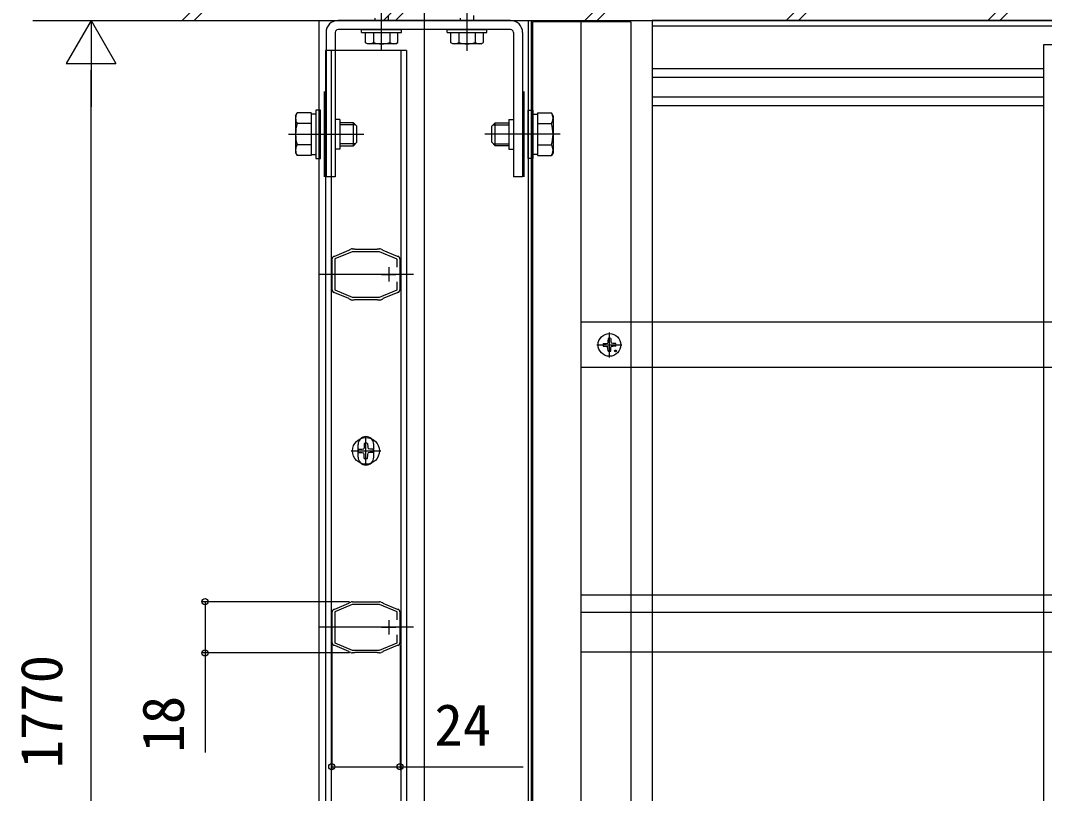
# Model space of a CAD drawing. Units: millimetres, scale not verified. Extents: x -875 to 875, y -1304 to 1296.
# Drawn here: x -425.8 to -66.2, y -719.6 to -447.9 of the extents above; entities that cross this region are included whole.
import ezdxf
from ezdxf.enums import TextEntityAlignment as Align

# ---------------------------------------------------------------- set-up
doc = ezdxf.new("R2010")
doc.units = ezdxf.units.MM
doc.header["$LTSCALE"] = 8
for name, color, linetype in [('0-2_YKK_11', 7, 'Continuous'), ('0-4_YKK_12', 2, 'Continuous'), ('0-5_YKK_13', 4, 'Continuous'), ('0-6_YKK_D', 6, 'Continuous'), ('0-8_YSS_K', 3, 'Continuous')]:
    doc.layers.add(name, color=color, linetype=linetype)
doc.styles.add('ＭＳ ゴシック', font='')
doc.styles.get('ＭＳ ゴシック').set_extended_font_data('MS Gothic')

msp = doc.modelspace()

# ---------------------------------------------------------------- linework, layer by layer
at = {"layer": '0-2_YKK_11'}
for p, q in [((-296.494, -534.65), (-296.494, -539.65)), ((-298.994, -537.15), (-293.994, -537.15)), ((-298.994, -661.15), (-293.994, -661.15)), ((-296.494, -658.65), (-296.494, -663.65))]:
    msp.add_line(p, q, dxfattribs=at)
for points in [[(-315.712, -530.763), (-315.557, -530.747), (-315.42, -530.741), (-310.476, -528.662), (-310.373, -528.565), (-310.271, -528.467), (-309.794, -528.267)], [(-309.213, -528.15), (-308.695, -528.15), (-308.562, -528.2), (-308.43, -528.25), (-300.559, -528.25), (-300.427, -528.2), (-300.295, -528.15), (-299.777, -528.15)], [(-299.196, -528.267), (-298.719, -528.467), (-298.616, -528.565), (-298.514, -528.662), (-293.57, -530.741), (-293.433, -530.747), (-293.278, -530.762)], [(-316.395, -542.093), (-316.395, -532.207), (-316.442, -532.079), (-316.487, -531.93)], [(-293.495, -534.56), (-293.495, -531.748), (-299.677, -529.15), (-309.313, -529.15), (-315.395, -531.706), (-315.395, -542.594), (-309.314, -545.15), (-299.677, -545.15), (-293.495, -542.552), (-293.495, -539.74)], [(-292.502, -531.93), (-292.548, -532.079), (-292.595, -532.207), (-292.595, -542.093), (-292.548, -542.221), (-292.502, -542.37)], [(-316.487, -542.37), (-316.442, -542.222), (-316.395, -542.093)], [(-309.794, -546.033), (-310.271, -545.833), (-310.373, -545.735), (-310.476, -545.638), (-315.42, -543.559), (-315.557, -543.553), (-315.712, -543.538)], [(-299.777, -546.15), (-300.295, -546.15), (-300.427, -546.1), (-300.559, -546.05), (-308.43, -546.05), (-308.562, -546.1), (-308.695, -546.15), (-309.213, -546.15)], [(-293.278, -543.538), (-293.433, -543.553), (-293.57, -543.559), (-298.514, -545.638), (-298.616, -545.735), (-298.719, -545.833), (-299.196, -546.033)], [(-315.712, -654.763), (-315.557, -654.747), (-315.42, -654.741), (-310.476, -652.662), (-310.373, -652.565), (-310.271, -652.467), (-309.794, -652.267)], [(-293.495, -658.56), (-293.495, -655.748), (-299.677, -653.15), (-309.313, -653.15), (-315.395, -655.706), (-315.395, -666.594), (-309.314, -669.15), (-299.677, -669.15), (-293.495, -666.552), (-293.495, -663.74)], [(-309.213, -652.15), (-308.695, -652.15), (-308.562, -652.2), (-308.43, -652.25), (-300.559, -652.25), (-300.427, -652.2), (-300.295, -652.15), (-299.777, -652.15)], [(-299.196, -652.267), (-298.719, -652.467), (-298.616, -652.565), (-298.514, -652.662), (-293.57, -654.741), (-293.433, -654.747), (-293.278, -654.762)], [(-316.395, -666.093), (-316.395, -656.207), (-316.442, -656.079), (-316.487, -655.93)], [(-292.502, -655.93), (-292.548, -656.079), (-292.595, -656.207), (-292.595, -666.093), (-292.548, -666.221), (-292.502, -666.37)], [(-316.487, -666.37), (-316.442, -666.222), (-316.395, -666.093)], [(-309.794, -670.033), (-310.271, -669.833), (-310.373, -669.735), (-310.476, -669.638), (-315.42, -667.559), (-315.557, -667.553), (-315.712, -667.538)], [(-293.278, -667.538), (-293.433, -667.553), (-293.57, -667.559), (-298.514, -669.638), (-298.616, -669.735), (-298.719, -669.833), (-299.196, -670.033)], [(-299.777, -670.15), (-300.295, -670.15), (-300.427, -670.1), (-300.559, -670.05), (-308.43, -670.05), (-308.562, -670.1), (-308.695, -670.15), (-309.213, -670.15)]]:
    msp.add_lwpolyline(points, dxfattribs=at)
for centre, start, end in [((-309.213, -529.65), 89.99998, 112.78771), ((-299.777, -529.65), 67.21234, 90.00008), ((-314.995, -532.08), 118.55565, 174.26079), ((-293.995, -532.08), 5.73914, 61.44347), ((-314.995, -542.22), 185.73925, 241.44438), ((-293.995, -542.22), 298.55592, 354.26083), ((-309.213, -544.65), 247.21255, 270.00006), ((-299.777, -544.65), 270, 292.78773), ((-309.213, -653.65), 89.99998, 112.78771), ((-299.777, -653.65), 67.21234, 90.00008), ((-314.995, -656.08), 118.55565, 174.26079), ((-293.995, -656.08), 5.73914, 61.44347), ((-314.995, -666.22), 185.73925, 241.44438), ((-293.995, -666.22), 298.55592, 354.26083), ((-309.213, -668.65), 247.21255, 270.00006), ((-299.777, -668.65), 270, 292.78773)]:
    msp.add_arc(centre, 1.5, start, end, dxfattribs=at)
at = {"layer": '0-4_YKK_12'}
for p, q in [((-284, -310.95), (-284, -1105.45)), ((-321, -447.9), (-321, -1010.4)), ((-247.5, -447.9), (-247.5, -1010.4)), ((-246.5, -447.9), (-246.5, -1010.4)), ((-246, -448.4), (-246, -1011.9)), ((-211.5, -448.4), (-246, -448.4)), ((-211.5, -448.4), (-211.5, -1011.9)), ((136, -447.9), (-204, -447.9)), ((-204, -447.9), (-204, -971.9)), ((136, -449.9), (-204, -449.9)), ((-66.5, -456.4), (-1.5, -456.4)), ((-66.5, -1008.4), (-66.5, -456.4)), ((-290.295, -458.4), (-318.695, -458.4)), ((-318.695, -458.4), (-318.695, -1009.9)), ((-316.695, -458.4), (-316.695, -1009.9)), ((-292.295, -458.4), (-292.295, -1009.9)), ((-290.295, -458.4), (-290.295, -1009.9)), ((-66.5, -464.9), (-204, -464.9)), ((-66.5, -467.9), (-204, -467.9)), ((-319, -502.9), (-319, -472.9)), ((-249, -502.9), (-249, -472.9)), ((-66.5, -474.9), (-204, -474.9)), ((-66.5, -477.9), (-204, -477.9)), ((-287.794, -537.15), (-321.194, -537.15)), ((-307.245, -601.4), (-307.245, -596.9)), ((-301.745, -601.4), (-301.745, -596.9)), ((-287.794, -661.15), (-321.194, -661.15))]:
    msp.add_line(p, q, dxfattribs=at)
msp.add_lwpolyline([(-321, -447.9), (-246.5, -447.9), (-204, -447.9)], dxfattribs=at)
for centre, start, end in [((-304.495, -596.9), 0, 180), ((-304.495, -601.4), 180, 0)]:
    msp.add_arc(centre, 2.75, start, end, dxfattribs=at)
at = {"layer": '0-5_YKK_13'}
for p, q in [((-299, -458.6), (-299, -359.6)), ((-269, -458.6), (-269, -359.6)), ((-253.7, -447.9), (-314.3, -447.9)), ((-301.25, -447.9), (-301.25, -447.1)), ((-296.75, -446.1), (-296.75, -447.9)), ((-271.25, -447.9), (-271.25, -447.1)), ((-266.75, -446.1), (-266.75, -447.9)), ((-229, -447.899), (-229, -991.4)), ((-318.5, -452.1), (-318.5, -502.9)), ((-315.3, -452.1), (-315.3, -502.9)), ((-253.7, -451.1), (-314.3, -451.1)), ((-306, -451.1), (-292, -451.1)), ((-306, -452.1), (-306, -451.1)), ((-306, -452.1), (-292, -452.1)), ((-304.75, -452.1), (-304.75, -455.669)), ((-304.75, -452.1), (-293.25, -452.1)), ((-301.887, -452.1), (-301.887, -455.653)), ((-296.113, -452.1), (-296.113, -455.653)), ((-293.25, -455.669), (-293.25, -452.1)), ((-292, -452.1), (-292, -451.1)), ((-276, -451.1), (-262, -451.1)), ((-276, -452.1), (-276, -451.1)), ((-276, -452.1), (-262, -452.1)), ((-274.75, -452.1), (-274.75, -455.669)), ((-274.75, -452.1), (-263.25, -452.1)), ((-271.887, -452.1), (-271.887, -455.653)), ((-266.113, -452.1), (-266.113, -455.653)), ((-263.25, -455.669), (-263.25, -452.1)), ((-262, -452.1), (-262, -451.1)), ((-252.7, -452.1), (-252.7, -502.9)), ((-249.5, -452.1), (-249.5, -502.9)), ((-304, -456.1), (-304.75, -455.667)), ((-294, -456.1), (-304, -456.1)), ((-294, -456.1), (-293.25, -455.667)), ((-274, -456.1), (-274.75, -455.667)), ((-264, -456.1), (-274, -456.1)), ((-264, -456.1), (-263.25, -455.667)), ((-329.2, -481.4), (-328.619, -480.394)), ((-329.2, -481.4), (-329.2, -494.4)), ((-323.7, -480.394), (-328.619, -480.394)), ((-323.7, -480.394), (-323.7, -495.406)), ((-322.1, -480.85), (-323.7, -480.85)), ((-245.9, -480.85), (-244.3, -480.85)), ((-244.3, -480.394), (-239.381, -480.394)), ((-244.3, -480.394), (-244.3, -495.406)), ((-238.8, -481.4), (-239.381, -480.394)), ((-238.8, -481.4), (-238.8, -494.4)), ((-323.7, -484.147), (-328.619, -484.147)), ((-323.7, -483.9), (-323.7, -491.9)), ((-313.7, -482.7), (-315.3, -482.7)), ((-313.7, -482.7), (-313.7, -493.1)), ((-308.9, -483.9), (-313.7, -483.9)), ((-308.252, -484.548), (-313.7, -484.548)), ((-308.9, -491.9), (-308.9, -483.9)), ((-307.7, -485.1), (-308.9, -483.9)), ((-307.7, -490.7), (-307.7, -485.1)), ((-260.3, -485.1), (-259.1, -483.9)), ((-260.3, -490.7), (-260.3, -485.1)), ((-259.748, -484.548), (-254.3, -484.548)), ((-259.1, -483.9), (-254.3, -483.9)), ((-259.1, -491.9), (-259.1, -483.9)), ((-254.3, -482.7), (-254.3, -493.1)), ((-254.3, -482.7), (-252.7, -482.7)), ((-244.3, -483.9), (-244.3, -491.9)), ((-244.3, -484.147), (-239.381, -484.147)), ((-331.7, -487.9), (-305.2, -487.9)), ((-236.3, -487.9), (-262.8, -487.9)), ((-323.7, -491.653), (-328.619, -491.653)), ((-308.252, -491.252), (-313.7, -491.252)), ((-313.7, -491.9), (-308.9, -491.9)), ((-307.7, -490.7), (-308.9, -491.9)), ((-260.3, -490.7), (-259.1, -491.9)), ((-259.748, -491.252), (-254.3, -491.252)), ((-254.3, -491.9), (-259.1, -491.9)), ((-244.3, -491.653), (-239.381, -491.653)), ((-329.2, -494.4), (-328.619, -495.406)), ((-323.7, -495.406), (-328.619, -495.406)), ((-323.7, -494.95), (-322.1, -494.95)), ((-313.7, -493.1), (-315.3, -493.1)), ((-254.3, -493.1), (-252.7, -493.1)), ((-244.3, -494.95), (-245.9, -494.95)), ((-244.3, -495.406), (-239.381, -495.406)), ((-238.8, -494.4), (-239.381, -495.406)), ((-315.3, -502.9), (-318.5, -502.9)), ((-249.5, -502.9), (-252.7, -502.9)), ((-211.5, -553.899), (-229, -553.899)), ((-219.519, -560.762), (-219.62, -561.279)), ((-219.5, -559.654), (-219.519, -560.762)), ((-219, -566.299), (-219, -557.499)), ((-218.5, -559.654), (-218.481, -560.762)), ((-218.481, -560.762), (-218.38, -561.279)), ((-223.4, -561.899), (-214.6, -561.899)), ((-221.245, -561.399), (-220.137, -561.38)), ((-221.245, -562.399), (-220.137, -562.418)), ((-220.137, -561.38), (-219.62, -561.279)), ((-220.137, -562.418), (-219.62, -562.519)), ((-219.519, -563.036), (-219.62, -562.519)), ((-219.5, -564.144), (-219.519, -563.036)), ((-218.5, -564.144), (-218.481, -563.036)), ((-218.481, -563.036), (-218.38, -562.519)), ((-217.863, -561.38), (-218.38, -561.279)), ((-217.863, -562.418), (-218.38, -562.519)), ((-216.755, -561.399), (-217.863, -561.38)), ((-216.755, -562.399), (-217.863, -562.418)), ((-211.5, -569.899), (-229, -569.899)), ((-305.083, -596.508), (-305.106, -597.812)), ((-304.495, -604.329), (-304.495, -593.971)), ((-303.906, -596.508), (-303.884, -597.812)), ((-309.674, -599.15), (-299.316, -599.15)), ((-307.137, -598.561), (-305.833, -598.539)), ((-307.137, -599.739), (-305.833, -599.761)), ((-305.833, -598.539), (-305.224, -598.42)), ((-305.833, -599.761), (-305.224, -599.88)), ((-305.106, -597.812), (-305.224, -598.42)), ((-305.106, -600.488), (-305.224, -599.88)), ((-303.884, -597.812), (-303.765, -598.42)), ((-303.884, -600.488), (-303.765, -599.88)), ((-303.156, -598.539), (-303.765, -598.42)), ((-303.156, -599.761), (-303.765, -599.88)), ((-301.852, -598.561), (-303.156, -598.539)), ((-301.852, -599.739), (-303.156, -599.761)), ((-305.083, -601.792), (-305.106, -600.488)), ((-303.906, -601.792), (-303.884, -600.488)), ((-211.5, -649.899), (-229, -649.899)), ((-211.5, -655.899), (-229, -655.899)), ((-211.5, -669.899), (-229, -669.899))]:
    msp.add_line(p, q, dxfattribs=at)
for points in [[(-320.5, -496.4), (-320.5, -479.4), (-322.1, -479.4), (-322.1, -496.4)], [(-247.5, -496.4), (-247.5, -479.4), (-245.9, -479.4), (-245.9, -496.4)]]:
    msp.add_lwpolyline(points, close=True, dxfattribs=at)
for points in [[(161, -553.899), (143.5, -553.899), (-211.5, -553.899)], [(161, -569.899), (143.5, -569.899), (-211.5, -569.899)], [(161, -649.899), (143.5, -649.899), (-211.5, -649.899)], [(161, -655.899), (143.5, -655.899), (-211.5, -655.899)], [(161, -669.899), (143.5, -669.899), (-211.5, -669.899)]]:
    msp.add_lwpolyline(points, dxfattribs=at)
for centre, radius in [((-219, -561.899), 4), ((-216.879, -564.02), 0.3), ((-304.495, -599.15), 4.708)]:
    msp.add_circle(centre, radius, dxfattribs=at)
for centre, radius, start, end in [((-314.3, -452.1), 4.2, 90, 180), ((-253.7, -452.1), 4.2, 360, 90), ((-314.3, -452.1), 1, 90, 180), ((-253.7, -452.1), 1, 360, 90), ((-303.33, -453.544), 2.556, 236.25178, 304.38425), ((-299, -446.547), 9.553, 252.41205, 287.58795), ((-294.67, -453.544), 2.556, 235.61575, 303.74822), ((-273.33, -453.544), 2.556, 236.25178, 304.38425), ((-269, -446.547), 9.553, 252.41205, 287.58795), ((-264.67, -453.544), 2.556, 235.61575, 303.74822), ((-325.877, -482.271), 3.323, 145.61575, 214.38425), ((-242.123, -482.271), 3.323, 325.61575, 34.38425), ((-316.781, -487.9), 12.419, 162.41205, 197.58795), ((-251.219, -487.9), 12.419, 342.41205, 17.58795), ((-325.877, -493.529), 3.323, 145.61575, 214.38425), ((-242.123, -493.529), 3.323, 325.61575, 34.38425), ((-219, -561.899), 2.3, 77.44414, 102.55586), ((-219, -561.899), 2.3, 167.44414, 192.55586), ((-219, -561.899), 2.3, 257.44414, 282.55586), ((-219, -561.899), 2.3, 347.44414, 12.55586), ((-304.495, -599.15), 2.707, 77.44414, 102.55586), ((-304.495, -599.15), 2.707, 167.44414, 192.55586), ((-304.495, -599.15), 2.707, 347.44414, 12.55586), ((-304.495, -599.15), 2.707, 257.44414, 282.55586)]:
    msp.add_arc(centre, radius, start, end, dxfattribs=at)
at = {"layer": '0-6_YKK_D'}
for p, q in [((-401, -447.9), (-409.75, -463.055)), ((-401, -447.9), (-392.25, -463.055)), ((-401, -447.9), (-401, -478.211)), ((-409.75, -463.055), (-392.25, -463.055)), ((-401, -1030.4), (-401, -465.4)), ((-310.213, -652.15), (-362, -652.15)), ((-316.488, -667.35), (-316.488, -711.15)), ((-292.501, -667.35), (-292.501, -711.15)), ((-310.213, -670.15), (-362, -670.15))]:
    msp.add_line(p, q, dxfattribs=at)
for points in [[(-361, -652.15), (-361, -670.15), (-361, -705.109)], [(-316.488, -710.15), (-292.501, -710.15), (-249.274, -710.15)]]:
    msp.add_lwpolyline(points, dxfattribs=at)
for centre in [(-361, -652.15), (-361, -670.15), (-316.488, -710.15), (-292.501, -710.15)]:
    msp.add_circle(centre, 1.075, dxfattribs=at)
at = {"layer": '0-8_YSS_K'}
for p, q in [((-369.032, -447.9), (-355.032, -433.9)), ((-364.789, -447.9), (-350.789, -433.9)), ((-298.321, -447.9), (-284.321, -433.9)), ((-294.079, -447.9), (-280.079, -433.9)), ((-227.611, -447.9), (-213.611, -433.9)), ((-223.368, -447.9), (-209.368, -433.9)), ((-156.9, -447.9), (-142.9, -433.9)), ((-152.657, -447.9), (-138.657, -433.9)), ((-86.189, -447.9), (-72.189, -433.9)), ((-81.947, -447.9), (-67.947, -433.9)), ((-421.5, -447.9), (853.5, -447.9))]:
    msp.add_line(p, q, dxfattribs=at)

# ---------------------------------------------------------------- texts
at = {"layer": '0-6_YKK_D', "style": 'ＭＳ ゴシック'}
for s, p in [('D＝870、1170、1470、1770', (-406.727, -910.4)), ('18', (-364, -705.177))]:
    msp.add_text(s, height=14.66, rotation=90, dxfattribs=at).set_placement(p, align=Align.BOTTOM_LEFT)
msp.add_text('24', height=14.66, dxfattribs=at).set_placement((-280.456, -707.15), align=Align.BOTTOM_LEFT)

doc.saveas('drawing.dxf')
